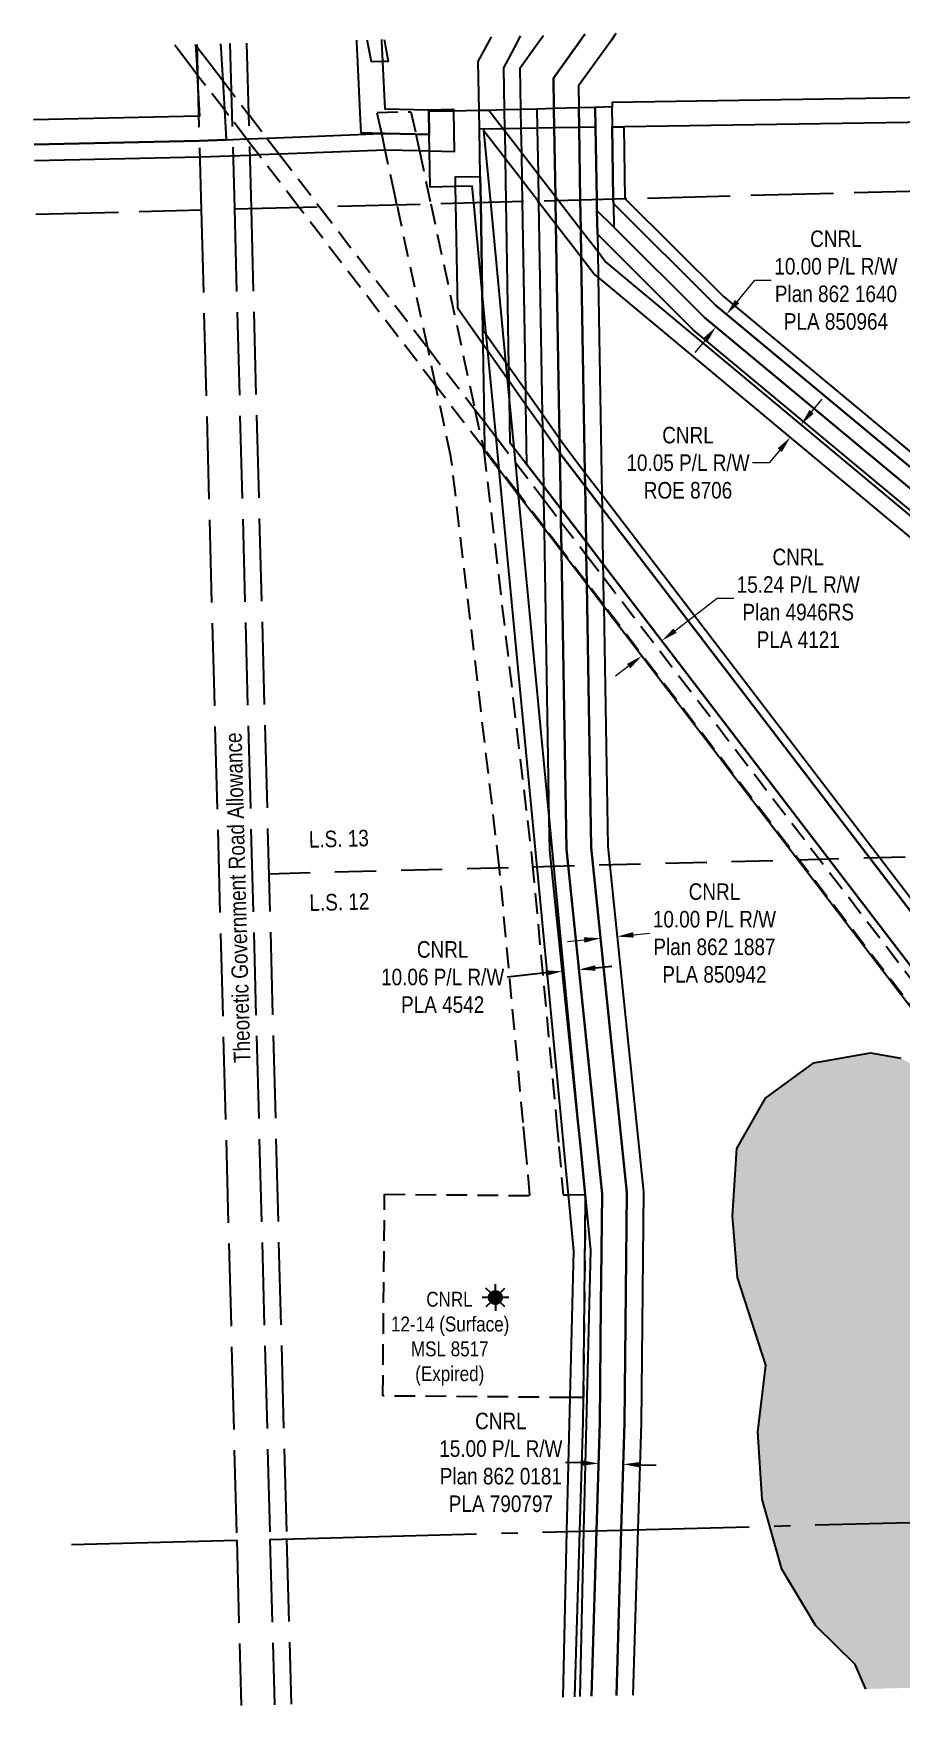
# Model space of a CAD drawing. Extents: x 615244 to 619192, y 6190523 to 6193377.
# Drawn here: x 615758 to 616282, y 6190523 to 6191533 of the extents above; entities that cross this region are included whole.
import ezdxf
from ezdxf.enums import TextEntityAlignment as Align

# ---------------------------------------------------------------- set-up
doc = ezdxf.new("R2010")
doc.units = 0
doc.header["$LTSCALE"] = 5
doc.header["$PDMODE"] = 35
doc.header["$PDSIZE"] = 5
for name, pattern in [('foc-ACCESSROAD', [3.75, 2.5, -1.25]), ('foc-LSD', [8, 5, -3]), ('foc-QUARTERLINE', [33, 25, -3, 2, -3]), ('foc-UNSURVEYED', [12.5, 10, -2.5])]:
    doc.linetypes.add(name, pattern=pattern)
doc.layers.get('Defpoints').update_dxf_attribs({"color": 9})
for name, color, linetype in [('C-RW', 13, 'Continuous'), ('C-WS', 13, 'foc-ACCESSROAD'), ('C-WS-S', 13, 'Continuous'), ('L-QSEC', 8, 'foc-QUARTERLINE'), ('L-ROAD-T', 7, 'Continuous'), ('L-SECTION-LSD', 7, 'foc-LSD'), ('L-USEC', 7, 'foc-UNSURVEYED'), ('T-WATER', 160, 'Continuous'), ('T-WATER-H', 133, 'Continuous')]:
    doc.layers.add(name, color=color, linetype=linetype)
doc.layers.add('C-RW-T', color=13, linetype='Continuous', lineweight=9)
doc.layers.add('C-WS-T', color=13, linetype='Continuous', lineweight=9)
doc.styles.add('100L', font='ARIALN.TTF', dxfattribs={"height": 11})
doc.styles.add('80CG', font='ARIALN.TTF', dxfattribs={"height": 10})
doc.styles.add('80L', font='ARIALN.TTF', dxfattribs={"height": 10})
doc.dimstyles.new('Compass 5 000', dxfattribs={"dimscale": 5, "dimtxt": 9, "dimasz": 2, "dimexe": 0.2, "dimexo": 0.0625, "dimgap": 0.5, "dimtad": 0, "dimtih": 1, "dimtoh": 1, "dimzin": 0, "dimdsep": 46, "dimtxsty": '80CG', "dimcen": 0.1, "dimse1": 1, "dimse2": 1, "dimclrd": 256, "dimclrt": 256, "dimaunit": 1, "dimadec": 4, "dimazin": 0, "dimtfac": 0.06, "dimtofl": 0, "dimtmove": 0, "dimatfit": 1, "dimfxl": 0.2, "dimtolj": 1, "dimtzin": 0, "dimlwd": -1, "dimarcsym": 0})

# ---------------------------------------------------------------- blocks, each defined once
blk = doc.blocks.new('*D460')
at = {"layer": 'C-RW-T', "transparency": 16777216}
for p, q in [((616145.8, 6191172.4), (616171.4, 6191192)), ((616171.4, 6191192), (616181.4, 6191192)), ((616117.8, 6191151), (616109.9, 6191144.9))]:
    blk.add_line(p, q, dxfattribs=at)
for points in [[(616144.8, 6191173.7), (616146.8, 6191171.1), (616137.8, 6191166.3)], [(616116.8, 6191152.3), (616118.8, 6191149.6), (616125.7, 6191157.1)]]:
    blk.add_solid(points, dxfattribs=at)
at = {"layer": 'Defpoints', "color": 0, "transparency": 16777216}
for p in [(616136.9, 6191167.5), (616137.8, 6191166.3), (616124.8, 6191158.2)]:
    blk.add_point(p, dxfattribs=at)
at = {"layer": 'C-RW-T', "transparency": 16777216, "insert": (616220.4, 6191192), "char_height": 10, "attachment_point": 5, "style": '80CG'}
blk.add_mtext('\\A1;CNRL\\P15.24 P/L R/W\\PPlan 4946RS\\PPLA 4121', dxfattribs=at)
blk = doc.blocks.new('*D461')
at = {"layer": 'C-RW', "transparency": 16777216}
for p, q in [((616097.7, 6190968.6), (616107.6, 6190969.6)), ((616067.8, 6190965.5), (616044.4, 6190963))]:
    blk.add_line(p, q, dxfattribs=at)
for points in [[(616097.5, 6190970.2), (616097.8, 6190966.9), (616087.7, 6190967.5)], [(616067.6, 6190967.1), (616067.9, 6190963.8), (616077.7, 6190966.5)]]:
    blk.add_solid(points, dxfattribs=at)
at = {"layer": 'Defpoints', "color": 0, "transparency": 16777216}
for p in [(616075.4, 6190989), (616085.4, 6190990), (616077.7, 6190966.5)]:
    blk.add_point(p, dxfattribs=at)
at = {"layer": 'C-RW', "transparency": 16777216, "insert": (616005.3, 6190963), "char_height": 10, "attachment_point": 5, "style": '80CG'}
blk.add_mtext('\\A1;CNRL\\P10.06 P/L R/W\\PPLA 4542', dxfattribs=at)
blk = doc.blocks.new('*D464')
at = {"layer": 'C-RW', "transparency": 16777216}
for p, q in [((616089.6, 6190669.3), (616079.6, 6190669.6)), ((616124.6, 6190668.2), (616134.5, 6190667.9))]:
    blk.add_line(p, q, dxfattribs=at)
for points in [[(616089.6, 6190670.9), (616089.5, 6190667.6), (616099.6, 6190669)], [(616124.6, 6190669.9), (616124.5, 6190666.6), (616114.6, 6190668.5)]]:
    blk.add_solid(points, dxfattribs=at)
at = {"layer": 'Defpoints', "color": 0, "transparency": 16777216}
for p in [(616099.9, 6190680), (616114.9, 6190679.6), (616114.6, 6190668.5)]:
    blk.add_point(p, dxfattribs=at)
at = {"layer": 'C-RW', "transparency": 16777216, "insert": (616040.5, 6190669.6), "char_height": 10, "attachment_point": 5, "style": '80CG'}
blk.add_mtext('\\A1;CNRL\\P15.00 P/L R/W\\PPlan 862 0181\\PPLA 790797', dxfattribs=at)
blk = doc.blocks.new('*D467')
at = {"layer": 'C-RW-T', "transparency": 16777216}
for p, q in [((616183.4, 6191371.3), (616194.1, 6191384.3)), ((616194.1, 6191384.3), (616204.1, 6191384.3)), ((616164.3, 6191348.3), (616157.9, 6191340.6))]:
    blk.add_line(p, q, dxfattribs=at)
for points in [[(616182.1, 6191372.4), (616184.7, 6191370.3), (616177, 6191363.7)], [(616163, 6191349.3), (616165.5, 6191347.2), (616170.6, 6191356)]]:
    blk.add_solid(points, dxfattribs=at)
at = {"layer": 'Defpoints', "color": 0, "transparency": 16777216}
for p in [(616177, 6191363.7), (616209.2, 6191323.9), (616215.6, 6191331.6)]:
    blk.add_point(p, dxfattribs=at)
at = {"layer": 'C-RW-T', "transparency": 16777216, "insert": (616243.2, 6191384.3), "char_height": 10, "attachment_point": 5, "style": '80CG'}
blk.add_mtext('\\A1;CNRL\\P10.00 P/L R/W\\PPlan 862 1640\\PPLA 850964', dxfattribs=at)
blk = doc.blocks.new('*D468')
at = {"layer": 'C-RW-T', "transparency": 16777216}
for p, q in [((616228.4, 6191304.7), (616234.8, 6191312.4)), ((616209.2, 6191281.6), (616202.8, 6191273.9)), ((616202.8, 6191273.9), (616192.8, 6191273.9))]:
    blk.add_line(p, q, dxfattribs=at)
for points in [[(616227.2, 6191305.8), (616229.7, 6191303.6), (616222, 6191297)], [(616207.9, 6191282.7), (616210.5, 6191280.5), (616215.6, 6191289.3)]]:
    blk.add_solid(points, dxfattribs=at)
at = {"layer": 'Defpoints', "color": 0, "transparency": 16777216}
for p in [(616209.3, 6191307.6), (616202.9, 6191299.9), (616215.6, 6191289.3)]:
    blk.add_point(p, dxfattribs=at)
at = {"layer": 'C-RW-T', "transparency": 16777216, "insert": (616153.7, 6191273.9), "char_height": 10, "attachment_point": 5, "style": '80CG'}
blk.add_mtext('\\A1;CNRL\\P10.05 P/L R/W\\PROE 8706', dxfattribs=at)
blk = doc.blocks.new('*D470')
at = {"layer": 'C-RW-T', "transparency": 16777216}
for p, q in [((616120.7, 6190988.5), (616130.6, 6190989.6)), ((616090.9, 6190985.4), (616080.9, 6190984.4))]:
    blk.add_line(p, q, dxfattribs=at)
for points in [[(616120.5, 6190990.2), (616120.9, 6190986.9), (616110.8, 6190987.5)], [(616090.7, 6190987.1), (616091, 6190983.8), (616100.8, 6190986.5)]]:
    blk.add_solid(points, dxfattribs=at)
at = {"layer": 'Defpoints', "color": 0, "transparency": 16777216}
for p in [(616099.5, 6190998.8), (616109.5, 6190999.8), (616110.8, 6190987.5)]:
    blk.add_point(p, dxfattribs=at)
at = {"layer": 'C-RW-T', "transparency": 16777216, "insert": (616169.7, 6190989.6), "char_height": 10, "attachment_point": 5, "style": '80CG'}
blk.add_mtext('\\A1;CNRL\\P10.00 P/L R/W\\PPlan 862 1887\\PPLA 850942', dxfattribs=at)
blk = doc.blocks.new('GAS')
h = blk.add_hatch(color=255)
h.dxf.hatch_style = 1
edge = h.paths.add_edge_path()
edge.add_arc((0, 0), 0.9, 0, 360)
for p, q in [((-0.81, 0), (-1.62, 0)), ((-0.57, 0.57), (-1.14, 1.14)), ((0, 0.81), (0, 1.62)), ((0.57, 0.57), (1.14, 1.14)), ((1.62, 0), (0.81, 0)), ((-0.57, -0.57), (-1.14, -1.14)), ((0, -0.81), (0, -1.62)), ((1.14, -1.14), (0.57, -0.57))]:
    blk.add_line(p, q)
blk.add_circle((0, 0), 0.8)

msp = doc.modelspace()

# ---------------------------------------------------------------- hatches: boundary and pattern name
at = {"layer": 'T-WATER-H'}
h = msp.add_hatch(color=256, dxfattribs=at)
h.dxf.hatch_style = 1
h.paths.add_polyline_path([(616261.334, 6190532.662), (616254.898, 6190547.534), (616230.986, 6190570.866), (616210.559, 6190605.146), (616198.559, 6190647.34), (616195.854, 6190688.148), (616200.795, 6190728.335), (616183.582, 6190781.351), (616180.567, 6190818.412), (616183.257, 6190859.357), (616200.616, 6190889.897), (616229.786, 6190911.244), (616264.155, 6190917.276), (616282.439, 6190913.91), (616300.405, 6190904.845), (616361.265, 6190853.03), (616387.742, 6190790.83), (616392.833, 6190746.108), (616392.667, 6190656.556), (616390.403, 6190611.411), (616381.576, 6190574.691), (616367.236, 6190548.337), (616345.309, 6190540.467), (616321.011, 6190539.948), (616306.107, 6190533.847)])

# ---------------------------------------------------------------- linework, layer by layer
at = {"layer": 'C-RW'}
for points in [[(615757.753, 6191481.406), (615857.698, 6191483.57), (615858.469, 6191483.587), (615857.044, 6191508.046), (615856.882, 6191514.058), (615856.106, 6191524.045), (615855.974, 6191526.311), (615855.949, 6191526.726)], [(615870.946, 6191527.123), (615871.088, 6191524.691), (615871.689, 6191514.378), (615872.236, 6191505.016), (615873.275, 6191487.218), (615873.469, 6191483.889), (615874.326, 6191469.217), (615858.099, 6191468.581), (615758.155, 6191466.417)], [(615968.35, 6191529.701), (615968.368, 6191528.882), (615968.952, 6191516.483), (615970.297, 6191487.968), (615996.887, 6191487.339), (615996.904, 6191486.377), (615997.146, 6191472.344), (615989.076, 6191472.539), (615970.307, 6191472.992), (615968.41, 6191473.011), (615955.98, 6191473.325), (615955.403, 6191485.541), (615953.956, 6191516.158), (615953.386, 6191528.237), (615953.335, 6191529.304)], [(615969.915, 6191529.742), (615970.064, 6191528.964), (615972.396, 6191516.557), (615968.952, 6191516.483), (615962.208, 6191516.336), (615959.925, 6191528.518), (615959.746, 6191529.473)], [(616597.213, 6190541.555), (616522.145, 6190639.552), (616102.697, 6191187.132), (616092.464, 6191200.475), (616077.148, 6191220.489), (616066.855, 6191233.919), (616051.029, 6191254.571), (616039.493, 6191269.625), (616030.832, 6191280.927), (616030.818, 6191281.734), (616030.534, 6191298.631), (616029.746, 6191345.482), (616029.618, 6191354.365), (616029.229, 6191377.106), (616028.304, 6191431.274), (616028.034, 6191447.055), (616027.56, 6191475.654), (616027.367, 6191486.992), (616026.871, 6191516.426), (616034.144, 6191530.241), (616034.785, 6191531.459)], [(616052.271, 6191531.922), (616051.181, 6191529.854), (616048.529, 6191524.819), (616044.896, 6191517.921), (616042.172, 6191512.75), (616042.597, 6191487.409), (616042.791, 6191475.886), (616042.812, 6191474.617), (616043.095, 6191457.796), (616043.536, 6191431.676), (616045.212, 6191332.239), (616045.365, 6191323.356), (616045.555, 6191311.905), (616045.982, 6191286.206), (616048.297, 6191283.186), (616056.268, 6191272.779), (616066.422, 6191259.516), (616076.69, 6191246.101), (616092.033, 6191226.088), (616102.264, 6191212.743), (616540.973, 6190640.051), (616616.039, 6190542.053)], [(616616.039, 6190542.053), (616540.973, 6190640.051), (616102.264, 6191212.743), (616092.033, 6191226.088), (616076.69, 6191246.101), (616066.422, 6191259.516), (616056.268, 6191272.779), (616055.676, 6191308.752), (616055.523, 6191317.634), (616053.59, 6191431.941), (616053.378, 6191444.475), (616053.093, 6191461.298), (616052.844, 6191476.039), (616052.649, 6191487.685), (616052.233, 6191512.683), (616064.27, 6191529.545), (616066.23, 6191532.291)], [(616095.344, 6190528.267), (616098.35, 6190628.333), (616100.319, 6190693.924), (616101.068, 6190765.537), (616101.224, 6190780.534), (616101.762, 6190832.043), (616080.154, 6191040.384), (616077.148, 6191220.489), (616077.133, 6191221.326), (616076.831, 6191238.246), (616076.69, 6191246.101), (616076.156, 6191279.712), (616076.005, 6191288.597), (616073.816, 6191418.001), (616073.571, 6191432.469), (616073.532, 6191434.823), (616072.833, 6191476.344), (616072.635, 6191488.236), (616072.333, 6191506.431), (616088.428, 6191528.978), (616091.266, 6191532.954)], [(616091.266, 6191532.954), (616088.428, 6191528.978), (616072.333, 6191506.431), (616072.635, 6191488.236), (616072.833, 6191476.344), (616073.532, 6191434.823), (616073.571, 6191432.469), (616073.816, 6191418.001), (616076.005, 6191288.597), (616076.156, 6191279.712), (616091.466, 6191259.7), (616101.695, 6191246.357), (616565.65, 6190640.706), (616640.724, 6190542.707)], [(616110.125, 6191533.453), (616106.93, 6191528.879), (616087.41, 6191501.745), (616087.623, 6191488.644), (616087.823, 6191476.573), (616088.555, 6191432.865), (616088.856, 6191414.972), (616089.138, 6191398.153), (616091.324, 6191268.103), (616091.466, 6191259.7), (616092.033, 6191226.088), (616092.164, 6191218.245), (616092.451, 6191201.342), (616092.464, 6191200.475), (616095.132, 6191041.282), (616116.764, 6190832.742), (616115.31, 6190693.622), (616113.362, 6190628.73), (616110.357, 6190528.665)], [(616701.31, 6190902.146), (616156.901, 6191354.378), (616098.895, 6191412.071), (616098.654, 6191426.426), (616098.542, 6191433.129), (616097.818, 6191476.746), (616087.823, 6191476.573), (616072.833, 6191476.344), (616062.765, 6191476.19), (616052.844, 6191476.039), (616042.791, 6191475.886), (616041.843, 6191475.872), (616027.56, 6191475.654), (616027.367, 6191486.992), (616033.137, 6191487.15), (616042.597, 6191487.409), (616052.649, 6191487.685), (616062.567, 6191487.961), (616072.635, 6191488.236), (616087.623, 6191488.644), (616097.615, 6191488.919), (616107.609, 6191489.193), (616108.027, 6191489.204), (616107.957, 6191491.894), (616376.092, 6191496.049)], [(615758.155, 6191466.417), (615858.099, 6191468.581), (615874.326, 6191469.217), (615886.703, 6191469.704), (615888.244, 6191469.764), (615899.004, 6191470.187), (615924.772, 6191471.2), (615968.41, 6191473.011), (615970.307, 6191472.992), (615989.076, 6191472.539), (615997.146, 6191472.344), (615996.904, 6191486.377), (615996.887, 6191487.339), (616011.883, 6191487.577), (616011.897, 6191486.68), (616012.303, 6191461.955), (615997.317, 6191462.319), (615991.239, 6191462.467), (615970.554, 6191462.982), (615938.627, 6191461.723), (615906.463, 6191460.458), (615894.162, 6191459.975), (615888.512, 6191459.752), (615859.071, 6191458.623), (615858.367, 6191458.608), (615758.422, 6191456.439)], [(616078.114, 6190527.811), (616080.507, 6190627.862), (616082.443, 6190708.863), (616084.565, 6190797.571), (616081.335, 6190831.389), (616078.538, 6190860.685), (616077.107, 6190875.665), (616039.493, 6191269.625), (616039.406, 6191270.533), (616039.263, 6191272.032), (616037.603, 6191289.411), (616032.641, 6191341.38), (616031.68, 6191351.439), (616029.229, 6191377.106), (616024.068, 6191431.162), (616023.113, 6191441.165), (616013.143, 6191440.892), (615997.693, 6191440.469), (615997.317, 6191462.319), (615997.146, 6191472.344), (615996.904, 6191486.377), (616011.897, 6191486.68), (616027.367, 6191486.992), (616033.137, 6191487.15), (616041.843, 6191475.872), (616042.812, 6191474.617), (616053.093, 6191461.298), (616063.238, 6191448.157), (616073.532, 6191434.823), (616075.311, 6191432.515), (616088.856, 6191414.972), (616099.07, 6191401.742), (616104.087, 6191395.242), (616701.429, 6190897.756)], [(616085.266, 6190528), (616088.272, 6190628.067), (616090.258, 6190694.215), (616090.41, 6190708.795), (616091.664, 6190828.995), (616091.534, 6190831.558), (616088.634, 6190860.919), (616087.137, 6190875.881), (616070.096, 6191039.78), (616069.791, 6191058.06), (616067.084, 6191220.321), (616066.855, 6191233.919), (616066.841, 6191234.75), (616066.556, 6191251.649), (616066.422, 6191259.516), (616065.835, 6191294.347), (616065.685, 6191303.227), (616063.523, 6191431.334), (616063.508, 6191432.203), (616063.238, 6191448.157), (616062.765, 6191476.19), (616062.567, 6191487.961), (616072.635, 6191488.236), (616072.833, 6191476.344), (616073.532, 6191434.823), (616073.571, 6191432.469), (616073.816, 6191418.001), (616076.005, 6191288.597), (616076.156, 6191279.712), (616076.69, 6191246.101), (616076.831, 6191238.246), (616077.133, 6191221.326), (616077.148, 6191220.489), (616080.154, 6191040.384), (616101.762, 6190832.043), (616101.224, 6190780.534), (616101.068, 6190765.537), (616100.319, 6190693.924), (616098.35, 6190628.333), (616095.344, 6190528.267)], [(616110.357, 6190528.665), (616113.362, 6190628.73), (616115.31, 6190693.622), (616116.764, 6190832.742), (616095.132, 6191041.282), (616092.464, 6191200.475), (616092.451, 6191201.342), (616092.164, 6191218.245), (616092.033, 6191226.088), (616091.466, 6191259.7), (616091.324, 6191268.103), (616089.138, 6191398.153), (616088.856, 6191414.972), (616088.555, 6191432.865), (616087.823, 6191476.573), (616087.623, 6191488.644), (616097.615, 6191488.919), (616097.818, 6191476.746), (616098.542, 6191433.129), (616098.654, 6191426.426), (616098.895, 6191412.071), (616099.07, 6191401.742), (616099.334, 6191386.115), (616101.554, 6191254.76), (616101.695, 6191246.357), (616102.264, 6191212.743), (616102.397, 6191204.898), (616102.683, 6191188), (616102.697, 6191187.132), (616105.117, 6191041.882), (616126.738, 6190833.2), (616125.304, 6190693.419), (616123.371, 6190628.994), (616120.366, 6190528.93)], [(616701.789, 6190884.37), (616099.334, 6191386.115), (616096.804, 6191388.222), (616089.138, 6191398.153), (616073.816, 6191418.001), (616063.523, 6191431.334), (616062.864, 6191432.187), (616053.378, 6191444.475), (616043.095, 6191457.796), (616030.007, 6191474.752), (616034.143, 6191431.428), (616043.363, 6191334.863), (616044.32, 6191324.836), (616045.555, 6191311.905), (616048.297, 6191283.186), (616049.14, 6191274.364), (616049.271, 6191272.989), (616050.942, 6191255.486), (616051.029, 6191254.571), (616069.791, 6191058.06), (616087.137, 6190875.881), (616088.634, 6190860.919), (616091.534, 6190831.558), (616091.664, 6190828.995), (616094.63, 6190797.93), (616090.571, 6190628.128), (616088.178, 6190528.077)], [(616379.229, 6191481.1), (616114.805, 6191476.993), (616107.809, 6191476.878), (616108.535, 6191433.393), (616108.58, 6191430.652), (616108.83, 6191416.309), (616163.64, 6191361.782), (616700.952, 6190915.444)], [(616565.65, 6190640.706), (616101.695, 6191246.357), (616091.466, 6191259.7), (616076.156, 6191279.712), (616065.835, 6191294.347), (616055.676, 6191308.752), (616045.365, 6191323.356), (616044.32, 6191324.836), (616032.641, 6191341.38), (616029.746, 6191345.482), (616014.397, 6191367.26), (616013.313, 6191430.878), (616013.143, 6191440.892), (616013.042, 6191446.804), (616028.034, 6191447.055), (616028.304, 6191431.274), (616029.229, 6191377.106), (616029.618, 6191354.365), (616031.68, 6191351.439), (616043.363, 6191334.863), (616045.212, 6191332.239), (616055.523, 6191317.634), (616065.685, 6191303.227), (616076.005, 6191288.597), (616080.184, 6191282.676), (616091.324, 6191268.103), (616101.554, 6191254.76), (616571.822, 6190640.87)]]:
    msp.add_lwpolyline(points, dxfattribs=at)
for points in [[(616776.348, 6190865.813), (616776.713, 6190852.51), (616700.952, 6190915.444), (616163.64, 6191361.782), (616108.83, 6191416.309), (616098.654, 6191426.426), (616098.542, 6191433.129), (616097.818, 6191476.746), (616097.615, 6191488.919), (616107.609, 6191489.193), (616107.809, 6191476.878), (616108.535, 6191433.393), (616108.58, 6191430.652), (616170.372, 6191369.184), (616700.593, 6190928.743), (616707.214, 6190923.243), (616735.234, 6190899.966), (616776.348, 6190865.813)], [(616815.881, 6190933.102), (616816.063, 6190926.105), (616734.574, 6190923.962), (616707.214, 6190923.243), (616700.593, 6190928.743), (616170.372, 6191369.184), (616108.58, 6191430.652), (616108.535, 6191433.393), (616107.809, 6191476.878), (616114.805, 6191476.993), (616115.56, 6191433.579), (616175.086, 6191374.368), (616700.342, 6190938.051), (616709.664, 6190930.308), (616734.382, 6190930.958), (616815.881, 6190933.102)]]:
    msp.add_lwpolyline(points, close=True, dxfattribs=at)
at = {"layer": 'C-WS'}
for points in [[(616598.285, 6190541.583), (616523.153, 6190639.579), (616102.683, 6191188), (616092.451, 6191201.342), (616077.133, 6191221.326), (616066.841, 6191234.75), (616050.942, 6191255.486), (616039.406, 6191270.533), (616030.818, 6191281.734), (616029.759, 6191283.116), (616001.189, 6191320.379), (615918.392, 6191428.373), (615894.162, 6191459.975), (615888.301, 6191467.619), (615886.703, 6191469.704), (615875.791, 6191483.937), (615873.275, 6191487.218), (615857.043, 6191508.05), (615852.766, 6191513.968), (615845.054, 6191524.03), (615843.246, 6191526.39)], [(615855.661, 6191526.719), (615855.974, 6191526.311), (615856.575, 6191525.526), (615857.66, 6191524.112), (615865.23, 6191514.238), (615872.236, 6191505.016), (615887.85, 6191484.462), (615888.269, 6191484.188), (615899.004, 6191470.187), (615906.463, 6191460.458), (615930.812, 6191428.7), (615996.258, 6191343.338), (616024.828, 6191306.074), (616030.534, 6191298.631), (616037.603, 6191289.411), (616049.14, 6191274.364), (616066.556, 6191251.649), (616076.831, 6191238.246), (616092.164, 6191218.245), (616102.397, 6191204.898), (616535.568, 6190639.908), (616610.701, 6190541.912)]]:
    msp.add_lwpolyline(points, dxfattribs=at)
msp.add_lwpolyline([(616075.546, 6190860.617), (616078.274, 6190831.333), (616081.335, 6190831.389), (616091.534, 6190831.558), (616091.664, 6190828.995), (616090.41, 6190708.795), (616082.443, 6190708.863), (615969.121, 6190709.838), (615970.169, 6190831.727), (616058.113, 6190830.971), (616055.394, 6190860.157), (616053.998, 6190875.137), (616039.543, 6191030.287), (616010.345, 6191277.747), (616001.189, 6191320.379), (615996.258, 6191343.338), (615977.658, 6191429.936), (615976.376, 6191435.903), (615970.554, 6191462.982), (615968.41, 6191473.011), (615965.671, 6191485.747), (615986.15, 6191486.161), (615989.076, 6191472.539), (615991.239, 6191462.467), (615998.109, 6191430.477), (616024.828, 6191306.074), (616029.759, 6191283.116), (616030.204, 6191281.044), (616059.542, 6191032.399), (616074.151, 6190875.597), (616075.546, 6190860.617)], close=True, dxfattribs=at)
at = {"layer": 'L-QSEC'}
for p, q in [((615900.844, 6190623.118), (616673.508, 6190643.573)), ((615780.809, 6190619.946), (615880.741, 6190622.586))]:
    msp.add_line(p, q, dxfattribs=at)
at = {"layer": 'L-SECTION-LSD'}
msp.add_line((615900.134, 6191025.498), (617504.756, 6191067.967), dxfattribs=at)
at = {"layer": 'L-USEC'}
for p, q in [((615856.543, 6191526.742), (615859.218, 6191426.81)), ((615876.646, 6191527.274), (615879.32, 6191427.348)), ((615886.697, 6191527.54), (615889.372, 6191427.607)), ((615879.321, 6191427.342), (616686.573, 6191448.705)), ((615759.285, 6191424.166), (615859.218, 6191426.81)), ((615859.218, 6191426.81), (615880.741, 6190622.586)), ((615879.32, 6191427.348), (615900.844, 6190623.124)), ((615889.372, 6191427.607), (615910.896, 6190623.384)), ((615880.741, 6190622.586), (615883.415, 6190522.656)), ((615900.844, 6190623.124), (615903.518, 6190523.188)), ((615910.896, 6190623.384), (615913.57, 6190523.455))]:
    msp.add_line(p, q, dxfattribs=at)
at = {"layer": 'T-WATER'}
msp.add_lwpolyline([(616261.334, 6190532.662), (616254.898, 6190547.534), (616230.986, 6190570.866), (616210.559, 6190605.146), (616198.559, 6190647.34), (616195.854, 6190688.148), (616200.795, 6190728.335), (616183.582, 6190781.351), (616180.567, 6190818.412), (616183.257, 6190859.357), (616200.616, 6190889.897), (616229.786, 6190911.244), (616264.155, 6190917.276), (616282.439, 6190913.91)], dxfattribs=at)

# ---------------------------------------------------------------- block references
at = {"layer": 'C-WS-S', "xscale": 4.998334999999999, "yscale": 4.998334999999999, "zscale": 4.998334999999999}
msp.add_blockref('GAS', (616037.196, 6190769.299), dxfattribs=at)

# ---------------------------------------------------------------- texts
at = {"layer": 'C-WS-T', "insert": (615973.434, 6190772.77), "char_height": 8.997, "attachment_point": 1, "style": '80L'}
msp.add_mtext_dynamic_manual_height_columns('\\pi21.9514;CNRL\\P\\pi0.59732;12-14 (Surface)\\P\\pi12.67209;MSL 8517\\P\\pi15.25581;(Expired)', width=71.07178, gutter_width=49.983, heights=[0], dxfattribs=at)
at = {"layer": 'L-ROAD-T', "style": '80L'}
msp.add_text('Theoretic Government Road Allowance', height=9.99667, rotation=91.533048, dxfattribs=at).set_placement((615881.354, 6191010.957), align=Align.MIDDLE_CENTER)

# ---------------------------------------------------------------- dimensions: what is measured, and where the dimension line sits
at = {"layer": 'C-RW'}
dim = msp.add_linear_dim(base=(616114.556, 6190668.52), p1=(616099.901, 6190680.013), p2=(616114.888, 6190679.563), angle=358.280876, text='CNRL\\P15.00 P/L R/W\\PPlan 862 0181\\PPLA 790797', dimstyle='Compass 5 000', dxfattribs=at)
dim.commit()
dim.dimension.update_dxf_attribs({"geometry": '*D464', "text_midpoint": (616040.493, 6190669.57), "dimtype": 161})
at = {"layer": 'C-RW-T'}
for base, p1, p2, angle, text, picture, middle in [((616177.032, 6191363.652), (616209.201, 6191323.935), (616215.588, 6191331.625), 50.284411, 'CNRL\\P10.00 P/L R/W\\PPlan 862 1640\\PPLA 850964', '*D467', (616243.235, 6191384.259)), ((616215.612, 6191289.275), (616209.348, 6191307.577), (616202.913, 6191299.851), 230.21131, 'CNRL\\P10.05 P/L R/W\\PROE 8706', '*D468', (616153.727, 6191273.907)), ((616137.829, 6191166.316), (616124.846, 6191158.217), (616136.937, 6191167.48), 37.453829, 'CNRL\\P15.24 P/L R/W\\PPlan 4946RS\\PPLA 4121', '*D460', (616220.446, 6191192.001))]:
    dim = msp.add_linear_dim(base=base, p1=p1, p2=p2, angle=angle, text=text, dimstyle='Compass 5 000', dxfattribs=at)
    dim.commit()
    dim.dimension.update_dxf_attribs({"geometry": picture, "text_midpoint": middle, "dimtype": 161})
dim = msp.add_aligned_dim(p1=(616099.537, 6190998.812), p2=(616109.473, 6190999.841), distance=-12.405, text='CNRL\\P10.00 P/L R/W\\PPlan 862 1887\\PPLA 850942', dimstyle='Compass 5 000', dxfattribs=at)
dim.commit()
dim.dimension.update_dxf_attribs({"geometry": '*D470', "text_midpoint": (616169.731, 6190989.563)})

# ---------------------------------------------------------------- next in the draw order: texts
at = {"layer": 'L-SECTION-LSD', "char_height": 9.99667, "attachment_point": 1, "rotation": 1.516079, "style": '100L', "bg_fill": 3, "box_fill_scale": 1.5, "bg_fill_color": 256, "bg_fill_transparency": 0}
for s, width, insert in [('\\pi1.88816;L.S. 13', 36.82195, (615922.334, 6191051.141)), ('\\pi2.22694;L.S. 12', 37.09937, (615922.334, 6191012.869))]:
    msp.add_mtext_dynamic_manual_height_columns(s, width=width, gutter_width=54.982, heights=[0], dxfattribs=dict(at, insert=insert))

# ---------------------------------------------------------------- next in the draw order: dimensions: what is measured, and where the dimension line sits
at = {"layer": 'C-RW'}
dim = msp.add_linear_dim(base=(616077.717, 6190966.484), p1=(616085.377, 6190990.021), p2=(616075.378, 6190988.982), angle=185.935574, text='CNRL\\P10.06 P/L R/W\\PPLA 4542', dimstyle='Compass 5 000', dxfattribs=at)
dim.commit()
dim.dimension.update_dxf_attribs({"geometry": '*D461', "text_midpoint": (616005.269, 6190963.016), "dimtype": 161})

doc.saveas('drawing.dxf')
